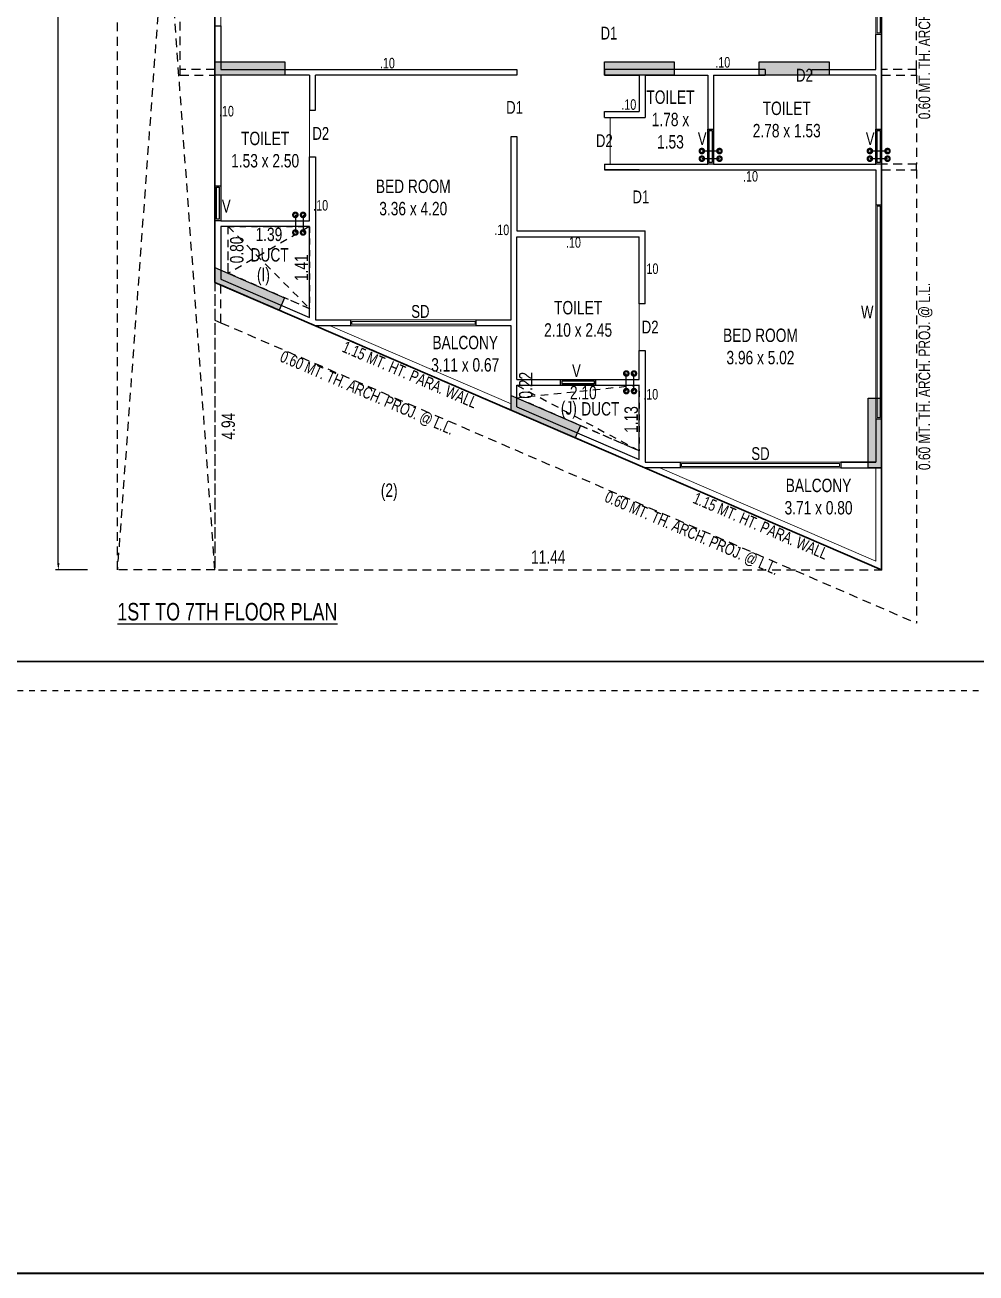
# Model space of a CAD drawing. Header units: millimetres. Extents: x 49 to 419, y 19 to 121.
# Drawn here: x 327.58 to 343.9, y 19.12 to 40.55 of the extents above; entities that cross this region are included whole.
import ezdxf
from ezdxf.enums import TextEntityAlignment as Align

# ---------------------------------------------------------------- set-up
doc = ezdxf.new("R2010")
doc.units = ezdxf.units.MM
doc.header["$MEASUREMENT"] = 0
doc.header["$PDMODE"] = 32
doc.header["$PDSIZE"] = 0.3
for name, pattern in [('CONTINOUS', [0]), ('DOT2', [0.125, 0, -0.125]), ('HIDDEN', [0.375, 0.25, -0.125])]:
    doc.linetypes.add(name, pattern=pattern)
for name, color, linetype, lineweight in [('A_BUILT UP', 1, 'Continuous', 35), ('A_DIM', 7, 'Continuous', 25), ('A_DOOR', 34, 'Continuous', 20), ('A_DRAINGE', 1, 'Continuous', 40), ('g-dw', 3, 'Continuous', 5), ('g-ele01', 7, 'HIDDEN', 15), ('g-wall', 30, 'Continuous', 25)]:
    doc.layers.add(name, color=color, linetype=linetype, lineweight=lineweight)
for name, color, linetype in [('A_DUCT', 2, 'HIDDEN'), ('A_F.S.I. AREA', 7, 'DOT2'), ('A_LESS WORK', 251, 'HIDDEN'), ('A_PROJ.', 42, 'HIDDEN'), ('A_SHEET AREA TABLE-1', 7, 'Continuous'), ('A_TEXT', 7, 'Continuous'), ('A_TEXT C.', 7, 'Continuous'), ('A_Text D&W', 7, 'Continuous'), ('A_Text Wall', 2, 'Continuous'), ('A_Wall', 7, 'Continuous'), ('A_WINDOW', 5, 'Continuous'), ('COLUM HATCH_BSE', 25, 'Continuous'), ('COLUMN_BSE', 6, 'Continuous')]:
    doc.layers.add(name, color=color, linetype=linetype)
doc.styles.add('AAAAA', font='arial.ttf', dxfattribs={"width": 0.7})
doc.styles.add('AAL', font='simplex.shx')
doc.styles.add('Dinesh', font='swisscl.ttf')
doc.styles.add('ROMAND', font='swissc.ttf')
doc.styles.add('SWISS', font='swisscl.ttf')
doc.dimstyles.new('GP', dxfattribs={"dimtxt": 0.23, "dimasz": 0.125, "dimexe": 0.025, "dimexo": 0.1, "dimgap": 0.05, "dimtad": 0, "dimzin": 0, "dimdsep": 46, "dimtxsty": 'AAL', "dimblk": 'ARCHTICK', "dimcen": -90, "dimdle": 0.025, "dimse1": 1, "dimse2": 1, "dimclrd": 256, "dimclre": 256, "dimclrt": 256, "dimazin": 0, "dimtfac": 1, "dimtix": 1, "dimtmove": 2, "dimatfit": 1, "dimfxl": 0.18, "dimtolj": 1, "dimtzin": 0, "dimlwd": -1, "dimlwe": -1, "dimarcsym": 2})
doc.dimstyles.new('LESSWORK', dxfattribs={"dimtxt": 0.23, "dimasz": 0.23, "dimexe": 0.23, "dimexo": 0.23, "dimgap": 0.05, "dimtad": 0, "dimzin": 0, "dimdsep": 46, "dimtxsty": 'AAAAA', "dimblk": 'NONE', "dimcen": 0.09, "dimdle": 0.23, "dimse1": 1, "dimse2": 1, "dimsd1": 1, "dimsd2": 1, "dimclrd": 256, "dimclre": 256, "dimclrt": 256, "dimadec": 0, "dimazin": 0, "dimtfac": 1, "dimtix": 1, "dimtofl": 0, "dimtmove": 2, "dimatfit": 3, "dimfxl": 0.23, "dimtolj": 1, "dimtzin": 0, "dimarcsym": 0})

# ---------------------------------------------------------------- blocks, each defined once
blk = doc.blocks.new('*D121')
at = {"layer": 'A_DIM', "transparency": 16777216}
for p, q in [((328.649, 69.927), (328.099, 69.927)), ((328.649, 31.194), (328.099, 31.194))]:
    blk.add_line(p, q, dxfattribs=at)
at = {"layer": 'A_DIM', "color": 7, "linetype": 'Continuous', "transparency": 16777216}
for p, q in [((328.149, 69.807), (328.149, 50.968)), ((328.149, 31.314), (328.149, 50.152))]:
    blk.add_line(p, q, dxfattribs=at)
at = {"layer": 'A_DIM', "color": 7, "transparency": 16777216}
for points in [[(328.129, 69.807), (328.169, 69.807), (328.149, 69.927)], [(328.129, 31.314), (328.169, 31.314), (328.149, 31.194)]]:
    blk.add_solid(points, dxfattribs=at)
at = {"layer": 'Defpoints', "color": 0, "transparency": 16777216}
for p in [(329.162, 69.927), (328.149, 31.194), (329.162, 31.194)]:
    blk.add_point(p, dxfattribs=at)
at = {"layer": 'A_DIM', "color": 7, "transparency": 16777216, "insert": (328.149, 50.56), "char_height": 0.25, "attachment_point": 5, "rotation": 90, "style": 'ROMAND'}
blk.add_mtext('\\A1;38.73', dxfattribs=at)
blk = doc.blocks.new('A$C57750670')
at = {"layer": 'A_DRAINGE', "lineweight": -3, "ltscale": 0.5}
for p, q in [((0.151, 0.132), (-0.151, 0.132)), ((0.151, 0), (-0.151, 0))]:
    blk.add_line(p, q, dxfattribs=at)
at = {"layer": 'A_DRAINGE', "lineweight": -3, "const_width": 0.0381}
for points in [[(-0.151, 0.094, -1), (-0.151, 0.17, -1)], [(-0.151, -0.038, -1), (-0.151, 0.038, -1)], [(0.151, 0.094, 1), (0.151, 0.17, 1)], [(0.151, -0.038, 1), (0.151, 0.038, 1)]]:
    blk.add_lwpolyline(points, format="xyb", close=True, dxfattribs=at)
blk = doc.blocks.new('*D125')
at = {"layer": 'Defpoints', "color": 0, "linetype": 'HIDDEN', "ltscale": 0.6, "transparency": 16777216}
for p in [(329.162, 54.179), (329.162, 31.194), (329.46, 31.194)]:
    blk.add_point(p, dxfattribs=at)
at = {"layer": 'A_LESS WORK', "color": 7, "linetype": 'HIDDEN', "ltscale": 0.6, "transparency": 16777216, "insert": (329.375, 42.686), "char_height": 0.23, "attachment_point": 5, "rotation": 90, "style": 'SWISS'}
blk.add_mtext('\\A1;22.99', dxfattribs=at)
blk = doc.blocks.new('_None')
blk = doc.blocks.new('*D126')
at = {"layer": 'Defpoints', "color": 0, "linetype": 'HIDDEN', "ltscale": 0.6, "transparency": 16777216}
for p in [(330.837, 36.13), (330.837, 31.194), (331.24, 31.194)]:
    blk.add_point(p, dxfattribs=at)
at = {"layer": 'A_LESS WORK', "color": 7, "linetype": 'HIDDEN', "ltscale": 0.6, "transparency": 16777216, "insert": (331.067, 33.662), "char_height": 0.23, "attachment_point": 5, "rotation": 90, "style": 'SWISS'}
blk.add_mtext('\\A1;4.94', dxfattribs=at)
blk = doc.blocks.new('*D127')
at = {"layer": 'Defpoints', "color": 0, "linetype": 'HIDDEN', "ltscale": 0.6, "transparency": 16777216}
for p in [(342.282, 31.478), (330.837, 31.194), (342.282, 31.194)]:
    blk.add_point(p, dxfattribs=at)
at = {"layer": 'A_LESS WORK', "color": 7, "linetype": 'HIDDEN', "ltscale": 0.6, "transparency": 16777216, "insert": (336.559, 31.413), "char_height": 0.23, "attachment_point": 5, "style": 'SWISS'}
blk.add_mtext('\\A1;11.44', dxfattribs=at)
blk = doc.blocks.new('*D134')
at = {"layer": 'Defpoints', "color": 0, "ltscale": 0.3, "transparency": 16777216}
for p in [(332.321, 37.087), (332.461, 37.087), (332.462, 35.677)]:
    blk.add_point(p, dxfattribs=at)
at = {"layer": 'A_F.S.I. AREA', "ltscale": 0.3, "transparency": 16777216, "insert": (332.321, 36.382), "char_height": 0.23, "attachment_point": 5, "rotation": 90, "style": 'SWISS'}
blk.add_mtext('\\A1;1.41', dxfattribs=at)
blk = doc.blocks.new('*D135')
at = {"layer": 'Defpoints', "color": 0, "ltscale": 0.3, "transparency": 16777216}
for p in [(338.121, 34.363), (336.021, 34.257), (338.121, 34.161)]:
    blk.add_point(p, dxfattribs=at)
at = {"layer": 'A_F.S.I. AREA', "ltscale": 0.3, "transparency": 16777216, "insert": (337.161, 34.236), "char_height": 0.23, "attachment_point": 5, "style": 'SWISS'}
blk.add_mtext('\\A1;2.10', dxfattribs=at)
blk = doc.blocks.new('*D136')
at = {"layer": 'Defpoints', "color": 0, "ltscale": 0.3, "transparency": 16777216}
for p in [(338.121, 34.364), (337.984, 33.238), (338.122, 33.238)]:
    blk.add_point(p, dxfattribs=at)
at = {"layer": 'A_F.S.I. AREA', "ltscale": 0.3, "transparency": 16777216, "insert": (337.984, 33.775), "char_height": 0.23, "attachment_point": 5, "rotation": 90, "style": 'SWISS'}
blk.add_mtext('\\A1;1.13', dxfattribs=at)
blk = doc.blocks.new('*D143')
at = {"layer": 'Defpoints', "color": 0, "ltscale": 0.3, "transparency": 16777216}
for p in [(331.067, 37.088), (332.461, 37.087), (332.461, 36.954)]:
    blk.add_point(p, dxfattribs=at)
at = {"layer": 'A_F.S.I. AREA', "ltscale": 0.3, "transparency": 16777216, "insert": (331.764, 36.954), "char_height": 0.23, "attachment_point": 5, "style": 'SWISS'}
blk.add_mtext('\\A1;1.39', dxfattribs=at)
blk = doc.blocks.new('*D144')
at = {"layer": 'Defpoints', "color": 0, "ltscale": 0.3, "transparency": 16777216}
for p in [(331.067, 37.088), (331.213, 37.088), (331.067, 36.287)]:
    blk.add_point(p, dxfattribs=at)
at = {"layer": 'A_F.S.I. AREA', "ltscale": 0.3, "transparency": 16777216, "insert": (331.213, 36.687), "char_height": 0.23, "attachment_point": 5, "rotation": 90, "style": 'SWISS'}
blk.add_mtext('\\A1;0.80', dxfattribs=at)
blk = doc.blocks.new('*D145')
at = {"layer": 'Defpoints', "color": 0, "ltscale": 0.3, "transparency": 16777216}
for p in [(336.022, 34.364), (336.022, 34.144), (336.174, 34.144)]:
    blk.add_point(p, dxfattribs=at)
at = {"layer": 'A_F.S.I. AREA', "ltscale": 0.3, "transparency": 16777216, "insert": (336.174, 34.364), "char_height": 0.23, "attachment_point": 5, "rotation": 90, "style": 'SWISS'}
blk.add_mtext('\\A1;0.22', dxfattribs=at)

msp = doc.modelspace()

# ---------------------------------------------------------------- hatches: boundary and pattern name
at = {"layer": 'COLUM HATCH_BSE'}
h = msp.add_hatch(color=7, dxfattribs=at)
h.dxf.hatch_style = 1
h.paths.add_polyline_path([(332.037, 39.918), (332.037, 39.688), (330.837, 39.688), (330.837, 39.918)])
h = msp.add_hatch(color=7, dxfattribs=at)
h.dxf.hatch_style = 1
h.paths.add_polyline_path([(338.722, 39.918), (338.722, 39.688), (337.522, 39.688), (337.522, 39.918)])
h = msp.add_hatch(color=7, dxfattribs=at)
h.dxf.hatch_style = 1
h.paths.add_polyline_path([(341.382, 39.918), (341.382, 39.688), (340.182, 39.688), (340.182, 39.918)])
h = msp.add_hatch(color=7, dxfattribs=at)
h.dxf.hatch_style = 1
h.paths.add_polyline_path([(330.837, 36.388), (332.031, 35.865), (331.939, 35.655), (330.837, 36.13)])
h = msp.add_hatch(color=7, dxfattribs=at)
h.dxf.hatch_style = 1
h.paths.add_polyline_path([(335.922, 33.937), (335.922, 34.187), (337.115, 33.673), (337.024, 33.461)])
h = msp.add_hatch(color=7, dxfattribs=at)
h.dxf.hatch_style = 1
h.paths.add_polyline_path([(342.052, 34.145), (342.282, 34.145), (342.282, 32.945), (342.052, 32.945)])

# ---------------------------------------------------------------- linework, layer by layer
at = {"color": 3, "lineweight": 40}
msp.add_lwpolyline([(419.221, 120.723), (49.302, 120.723), (49.302, 19.12), (419.221, 19.12)], close=True, dxfattribs=at)
at = {"layer": 'A_BUILT UP'}
msp.add_lwpolyline([(339.53, 69.927), (329.162, 69.927), (329.162, 54.179), (330.838, 54.179), (330.837, 36.13), (342.282, 31.194), (342.282, 53.409, 0.414214), (341.282, 54.409), (339.53, 54.409)], format="xyb", close=True, dxfattribs=at)
at = {"layer": 'A_DOOR', "color": 7}
for p, q in [((340.282, 39.688), (341.082, 39.688)), ((332.462, 38.288), (332.462, 39.088)), ((337.622, 38.963), (337.622, 38.163)), ((338.122, 34.963), (338.122, 35.763))]:
    msp.add_line(p, q, dxfattribs=at)
at = {"layer": 'A_DUCT', "color": 7, "ltscale": 0.5}
for p, q in [((332.462, 37.088), (331.067, 36.287)), ((331.067, 37.088), (332.462, 35.68)), ((331.067, 36.287), (331.067, 37.088)), ((332.462, 35.677), (332.031, 35.865)), ((336.022, 34.364), (338.122, 33.238)), ((338.122, 34.364), (336.022, 34.144)), ((337.115, 33.672), (338.122, 33.238))]:
    msp.add_line(p, q, dxfattribs=at)
at = {"layer": 'A_F.S.I. AREA', "ltscale": 0.3, "flags": 128}
for points in [[(331.067, 37.088), (332.461, 37.088), (332.462, 35.677), (331.067, 36.287)], [(336.022, 34.364), (338.122, 34.364), (338.122, 33.238), (336.022, 34.144)]]:
    msp.add_lwpolyline(points, close=True, dxfattribs=at)
at = {"layer": 'A_LESS WORK', "linetype": 'HIDDEN', "ltscale": 0.6}
for p, q in [((330.837, 31.194), (329.162, 54.179)), ((330.838, 54.179), (329.162, 31.194))]:
    msp.add_line(p, q, dxfattribs=at)
msp.add_lwpolyline([(330.837, 31.194), (329.162, 31.194), (329.162, 54.179), (330.837, 54.179)], close=True, dxfattribs=at)
at = {"layer": 'A_LESS WORK', "linetype": 'HIDDEN', "ltscale": 0.6, "flags": 128}
msp.add_lwpolyline([(330.837, 36.13), (330.837, 31.194), (342.282, 31.194)], close=True, dxfattribs=at)
at = {"layer": 'A_PROJ.', "color": 7, "ltscale": 0.6}
for p, q in [((330.237, 44.603), (330.237, 39.788)), ((342.882, 39.788), (342.882, 42.988)), ((330.837, 39.788), (330.237, 39.788)), ((330.237, 39.788), (330.237, 39.688)), ((330.237, 39.688), (330.837, 39.688)), ((342.882, 39.788), (342.282, 39.788)), ((342.282, 39.688), (342.882, 39.688)), ((342.882, 39.688), (342.882, 39.788)), ((342.882, 39.688), (342.882, 38.163)), ((342.882, 38.163), (342.282, 38.163)), ((342.882, 38.063), (342.882, 38.163)), ((342.282, 38.063), (342.882, 38.063)), ((342.882, 38.063), (342.882, 30.281)), ((330.837, 36.13), (330.837, 35.48)), ((330.937, 35.438), (330.937, 36.088)), ((330.837, 35.48), (330.937, 35.438)), ((330.937, 35.438), (342.882, 30.281))]:
    msp.add_line(p, q, dxfattribs=at)
at = {"layer": 'A_SHEET AREA TABLE-1', "linetype": 'DOT2', "ltscale": 0.5}
msp.add_lwpolyline([(397.692, 110.723), (311.847, 110.723), (311.847, 29.12), (397.692, 29.12)], close=True, dxfattribs=at)
at = {"layer": 'A_SHEET AREA TABLE-1', "lineweight": 30, "const_width": 0.03}
msp.add_lwpolyline([(397.192, 110.223), (312.347, 110.223), (312.347, 29.62), (397.192, 29.62)], close=True, dxfattribs=at)
at = {"layer": 'A_Wall', "color": 7}
msp.add_line((337.372, 34.463), (337.372, 34.463), dxfattribs=at)
at = {"layer": 'A_WINDOW', "color": 7}
for points in [[(339.297, 38.763), (339.397, 38.763), (339.397, 38.163), (339.297, 38.163)], [(339.322, 38.738), (339.372, 38.738), (339.372, 38.188), (339.322, 38.188)], [(342.182, 38.763), (342.282, 38.763), (342.282, 38.163), (342.182, 38.163)], [(342.207, 38.738), (342.257, 38.738), (342.257, 38.188), (342.207, 38.188)], [(330.837, 37.788), (330.937, 37.788), (330.937, 37.188), (330.837, 37.188)], [(330.862, 37.763), (330.912, 37.763), (330.912, 37.213), (330.862, 37.213)], [(337.372, 34.463), (337.372, 34.363), (336.772, 34.363), (336.772, 34.463)], [(337.347, 34.438), (337.347, 34.388), (336.797, 34.388), (336.797, 34.438)]]:
    msp.add_lwpolyline(points, close=True, dxfattribs=at)
at = {"layer": 'COLUMN_BSE', "color": 7}
for points in [[(332.037, 39.918), (332.037, 39.688), (330.837, 39.688), (330.837, 39.918)], [(338.722, 39.918), (338.722, 39.688), (337.522, 39.688), (337.522, 39.918)], [(341.382, 39.918), (341.382, 39.688), (340.182, 39.688), (340.182, 39.918)], [(330.837, 36.388), (332.031, 35.865), (331.939, 35.655), (330.837, 36.13)], [(335.922, 33.937), (335.922, 34.187), (337.115, 33.673), (337.024, 33.461)], [(342.052, 34.145), (342.282, 34.145), (342.282, 32.945), (342.052, 32.945)]]:
    msp.add_lwpolyline(points, close=True, dxfattribs=at)
at = {"layer": 'g-dw', "color": 7}
for points in [[(330.837, 43.853), (330.937, 43.853), (330.937, 40.538), (330.837, 40.538)], [(342.182, 42.388), (342.282, 42.388), (342.282, 40.388), (342.182, 40.388)], [(342.207, 42.363), (342.257, 42.363), (342.257, 40.413), (342.207, 40.413)], [(342.182, 37.463), (342.282, 37.463), (342.282, 33.783), (342.182, 33.783)], [(342.207, 37.438), (342.257, 37.438), (342.257, 33.808), (342.207, 33.808)], [(333.162, 35.486), (335.322, 35.486), (335.322, 35.386), (333.162, 35.386)], [(333.187, 35.461), (335.302, 35.461), (335.302, 35.411), (333.187, 35.411)], [(338.822, 33.045), (341.582, 33.045), (341.582, 32.945), (338.822, 32.945)], [(338.847, 33.02), (341.557, 33.02), (341.557, 32.97), (338.847, 32.97)]]:
    msp.add_lwpolyline(points, close=True, dxfattribs=at)
at = {"layer": 'g-ele01', "color": 7, "linetype": 'CONTINOUS'}
for points in [[(335.922, 33.937), (332.562, 35.386), (332.813, 35.386), (335.922, 34.045), (335.922, 33.937)], [(342.282, 32.945), (342.282, 31.194), (338.222, 32.945), (338.474, 32.945), (342.182, 31.346), (342.182, 32.945)]]:
    msp.add_lwpolyline(points, dxfattribs=at)
at = {"layer": 'g-wall', "color": 7}
for p, q in [((330.837, 39.788), (330.837, 40.538)), ((330.837, 40.538), (330.937, 40.538)), ((330.937, 40.538), (330.937, 39.788)), ((342.282, 40.388), (342.182, 40.388)), ((342.282, 39.788), (342.282, 40.388)), ((330.837, 36.13), (330.837, 39.688)), ((330.937, 39.788), (336.022, 39.788)), ((332.462, 39.688), (330.937, 39.688)), ((330.937, 39.688), (330.937, 37.188)), ((332.462, 39.688), (332.462, 39.088)), ((336.022, 39.688), (332.562, 39.688)), ((332.562, 39.088), (332.562, 39.688)), ((336.022, 39.788), (336.022, 39.688)), ((340.282, 39.788), (337.522, 39.788)), ((337.522, 39.788), (337.522, 39.688)), ((337.522, 39.688), (338.122, 39.688)), ((338.122, 39.688), (338.122, 39.063)), ((338.222, 39.688), (338.222, 38.963)), ((338.222, 39.688), (339.297, 39.688)), ((339.297, 39.688), (339.297, 38.163)), ((339.397, 39.688), (339.397, 38.163)), ((339.397, 39.688), (340.282, 39.688)), ((340.282, 39.788), (340.282, 39.688)), ((342.182, 39.688), (342.182, 38.163)), ((342.282, 37.463), (342.282, 39.688)), ((332.462, 39.088), (332.562, 39.088)), ((337.522, 39.063), (338.122, 39.063)), ((337.522, 38.963), (337.522, 39.063)), ((337.522, 38.963), (338.222, 38.963)), ((335.922, 35.486), (335.922, 38.638)), ((335.922, 38.638), (336.022, 38.638)), ((336.022, 38.638), (336.022, 37.013)), ((332.462, 37.188), (332.462, 38.288)), ((332.462, 38.288), (332.562, 38.288)), ((332.562, 38.288), (332.562, 35.486)), ((337.522, 38.163), (339.297, 38.163)), ((337.522, 38.163), (337.522, 38.063)), ((339.397, 38.163), (342.182, 38.163)), ((338.122, 38.063), (337.522, 38.063)), ((337.522, 38.063), (342.182, 38.063)), ((342.182, 38.063), (342.182, 37.463)), ((342.182, 37.463), (342.282, 37.463)), ((330.937, 37.188), (332.462, 37.188)), ((332.462, 37.088), (330.937, 37.088)), ((330.937, 37.088), (330.937, 36.187)), ((332.462, 35.529), (332.462, 37.088)), ((336.022, 37.013), (338.222, 37.013)), ((336.022, 36.913), (338.122, 36.913)), ((336.022, 34.463), (336.022, 36.913)), ((338.122, 35.763), (338.122, 36.913)), ((338.222, 35.763), (338.222, 37.013)), ((330.937, 36.187), (330.937, 36.187)), ((330.937, 36.187), (332.462, 35.529)), ((332.562, 35.386), (330.937, 36.087)), ((338.222, 35.763), (338.122, 35.763)), ((332.562, 35.486), (333.162, 35.486)), ((333.162, 35.386), (332.562, 35.386)), ((332.562, 35.386), (332.562, 35.386)), ((333.162, 35.486), (333.162, 35.386)), ((335.322, 35.386), (335.322, 35.486)), ((335.322, 35.486), (335.922, 35.486)), ((335.922, 35.386), (335.322, 35.386)), ((335.922, 33.937), (335.922, 35.386)), ((338.122, 34.463), (338.122, 34.963)), ((338.122, 34.963), (338.222, 34.963)), ((338.222, 34.963), (338.222, 33.045)), ((336.022, 34.463), (338.122, 34.463)), ((336.022, 34.364), (338.122, 34.364)), ((336.022, 33.993), (336.022, 34.364)), ((338.122, 33.088), (338.122, 34.364)), ((338.122, 34.093), (338.122, 34.093)), ((336.022, 33.993), (338.122, 33.088)), ((342.182, 33.783), (342.182, 33.045)), ((342.282, 33.783), (342.182, 33.783)), ((342.282, 32.945), (342.282, 33.783)), ((338.222, 33.045), (338.822, 33.045)), ((338.822, 33.045), (338.822, 32.945)), ((341.582, 33.045), (342.182, 33.045)), ((342.182, 33.045), (341.582, 33.045)), ((341.582, 33.045), (341.582, 32.945)), ((341.582, 32.945), (342.282, 32.945))]:
    msp.add_line(p, q, dxfattribs=at)
for points in [[(342.182, 39.688), (341.082, 39.688), (341.082, 39.788), (342.182, 39.788), (342.182, 40.388)], [(338.822, 32.945), (338.222, 32.945), (335.922, 33.937)]]:
    msp.add_lwpolyline(points, dxfattribs=at)

# ---------------------------------------------------------------- block references
at = {"layer": 'A_DRAINGE', "lineweight": -3}
for p in [(339.347, 38.254), (342.232, 38.254)]:
    msp.add_blockref('A$C57750670', p, dxfattribs=at)
for p, rotation in [((332.35, 37.138), 90), ((337.899, 34.415), 270)]:
    msp.add_blockref('A$C57750670', p, dxfattribs=dict(at, rotation=rotation))

# ---------------------------------------------------------------- texts
at = {"layer": 'A_F.S.I. AREA', "ltscale": 0.35, "style": 'SWISS'}
for s, p in [('(I)', (331.67, 36.151)), ('(J)', (336.913, 33.859))]:
    msp.add_text(s, height=0.23, dxfattribs=at).set_placement(p, align=Align.CENTER)
at = {"layer": 'A_LESS WORK', "color": 7, "linetype": 'HIDDEN', "ltscale": 0.6, "style": 'Dinesh'}
msp.add_text('(2)', height=0.23, dxfattribs=at).set_placement((333.829, 32.446), align=Align.CENTER)
at = {"layer": 'A_TEXT', "color": 7, "lineweight": -3, "style": 'Dinesh'}
msp.add_text('%%U1ST TO 7TH FLOOR PLAN', height=0.3, dxfattribs=at).set_placement((329.162, 30.326))
at = {"layer": 'A_TEXT', "char_height": 0.23, "attachment_point": 5, "style": 'SWISS'}
for s, insert, width in [('TOILET\\P{\\A1;1.78} x \\P{\\A1;1.53}', (338.657, 38.926), 1.34239), ('TOILET\\P{\\A1;2.78} x {\\A1;1.53}', (340.653, 38.926), 1.34239), ('TOILET\\P{\\A1;1.53} x {\\A1;2.50}', (331.699, 38.409), 1.34239), ('BED ROOM\\P{\\A1;3.36} x {\\A1;4.20}', (334.242, 37.587), 1.44084), ('TOILET\\P{\\A1;2.10} x {\\A1;2.45}', (337.072, 35.503), 1.34239), ('BALCONY\\P{\\A1;3.11} x {\\A1;0.67}', (335.134, 34.904), 1.44084), ('BED ROOM\\P{\\A1;3.96} x {\\A1;5.02}', (340.202, 35.029), 1.44084), ('BALCONY\\P{\\A1;3.71} x {\\A1;0.80}', (341.199, 32.451), 1.44084)]:
    msp.add_mtext(s, dxfattribs=dict(at, insert=insert, width=width))
at = {"layer": 'A_TEXT', "char_height": 0.23, "width": 1.30471, "attachment_point": 5, "line_spacing_factor": 0.8, "style": 'SWISS'}
for insert in [(331.776, 36.602), (337.453, 33.957)]:
    msp.add_mtext('DUCT', dxfattribs=dict(at, insert=insert))
at = {"layer": 'A_TEXT C.', "char_height": 0.2, "attachment_point": 5, "style": 'SWISS'}
for s, insert, width, rotation in [(' 0.60 MT. TH. ARCH. PROJ. @ L.L.', (343.035, 40.51), 3.55199, 90), (' 0.60 MT. TH. ARCH. PROJ. @ L.L.', (343.035, 34.487), 3.55199, 90), (' 0.60 MT. TH. ARCH. PROJ. @ L.L.', (333.418, 34.229), 3.55199, 336.67), ('1.15 MT. HT. PARA. WALL', (334.183, 34.545), 3.04326, 336.6687), (' 0.60 MT. TH. ARCH. PROJ. @ L.L.', (338.993, 31.821), 3.55199, 336.67), ('1.15 MT. HT. PARA. WALL', (340.205, 31.948), 3.04326, 336.6687)]:
    msp.add_mtext(s, dxfattribs=dict(at, insert=insert, width=width, rotation=rotation))
at = {"layer": 'A_Text D&W', "char_height": 0.22, "attachment_point": 5, "style": 'SWISS'}
for s, insert, width in [('D1', (337.601, 40.41), 0.36863), ('D2', (340.957, 39.688), 0.36863), ('D1', (335.981, 39.135), 0.36863), ('D2', (332.654, 38.688), 0.36863), ('D2', (337.522, 38.563), 0.36863), ('V', (339.202, 38.599), 0.21284), ('V', (342.086, 38.599), 0.21284), ('V', (331.032, 37.44), 0.21284), ('D1', (338.149, 37.599), 0.36863), ('SD', (334.364, 35.63), 0.36863), ('W', (342.035, 35.623), 0.36863), ('D2', (338.308, 35.363), 0.36863), ('V', (337.043, 34.615), 0.21284), ('SD', (340.202, 33.189), 0.36863)]:
    msp.add_mtext(s, dxfattribs=dict(at, insert=insert, width=width))
at = {"layer": 'A_Text Wall', "color": 7, "char_height": 0.18, "width": 0.2977, "attachment_point": 5, "style": 'SWISS'}
for insert in [(333.798, 39.894), (339.555, 39.908), (337.942, 39.183), (331.035, 39.069), (340.031, 37.951), (332.652, 37.452), (335.761, 37.031), (336.992, 36.815), (338.322, 36.364), (338.318, 34.208)]:
    msp.add_mtext('.10', dxfattribs=dict(at, insert=insert))

# ---------------------------------------------------------------- dimensions: what is measured, and where the dimension line sits
at = {"layer": 'A_DIM'}
dim = msp.add_linear_dim(base=(328.149, 31.194), p1=(329.162, 69.927), p2=(329.162, 31.194), angle=90, dimstyle='GP', override={"dimtxt": 0.25, "dimasz": 0.12, "dimexe": 0.05, "dimexo": 0.05, "dimtxsty": 'ROMAND', "dimsah": 1, "dimse1": 0, "dimse2": 0, "dimclrd": 7, "dimclrt": 7, "dimfxl": 0.5, "dimfxlon": 1, "dimarcsym": 1}, dxfattribs=at)
dim.commit()
dim.dimension.update_dxf_attribs({"geometry": '*D121', "text_midpoint": (328.149, 50.56)})
at = {"layer": 'A_F.S.I. AREA', "ltscale": 0.3}
for base, p1, p2, picture, middle in [((331.213, 37.088), (331.067, 36.287), (331.067, 37.088), '*D144', (331.213, 36.687)), ((332.321, 37.087), (332.462, 35.677), (332.461, 37.087), '*D134', (332.321, 36.382))]:
    dim = msp.add_linear_dim(base=base, p1=p1, p2=p2, angle=90, dimstyle='LESSWORK', override={"dimtxsty": 'SWISS'}, dxfattribs=at)
    dim.commit()
    dim.dimension.update_dxf_attribs({"geometry": picture, "text_midpoint": middle})
dim = msp.add_linear_dim(base=(332.461, 36.954), p1=(331.067, 37.088), p2=(332.461, 37.087), dimstyle='LESSWORK', override={"dimtxsty": 'SWISS'}, dxfattribs=at)
dim.commit()
dim.dimension.update_dxf_attribs({"geometry": '*D143', "text_midpoint": (331.764, 36.954)})
for base, p1, p2, picture, middle in [((336.174, 34.144), (336.022, 34.364), (336.022, 34.144), '*D145', (336.174, 34.364)), ((337.984, 33.238), (338.121, 34.364), (338.122, 33.238), '*D136', (337.984, 33.775))]:
    dim = msp.add_linear_dim(base=base, p1=p1, p2=p2, angle=90, dimstyle='LESSWORK', override={"dimtxsty": 'SWISS'}, dxfattribs=at)
    dim.commit()
    dim.dimension.update_dxf_attribs({"geometry": picture, "text_midpoint": middle, "dimtype": 160})
dim = msp.add_linear_dim(base=(338.121, 34.363), p1=(336.021, 34.257), p2=(338.121, 34.161), dimstyle='LESSWORK', override={"dimtxsty": 'SWISS'}, dxfattribs=at)
dim.commit()
dim.dimension.update_dxf_attribs({"geometry": '*D135', "text_midpoint": (337.161, 34.236), "dimtype": 160})
at = {"layer": 'A_LESS WORK', "linetype": 'HIDDEN', "ltscale": 0.6}
for base, p1, p2, picture, middle in [((329.4595, 31.1936), (329.1622, 54.1787), (329.1622, 31.1936), '*D125', (329.3752, 42.6862)), ((331.24, 31.194), (330.837, 36.13), (330.837, 31.194), '*D126', (331.067, 33.662))]:
    dim = msp.add_linear_dim(base=base, p1=p1, p2=p2, angle=90, dimstyle='LESSWORK', override={"dimtxsty": 'SWISS', "dimclrt": 7}, dxfattribs=at)
    dim.commit()
    dim.dimension.update_dxf_attribs({"geometry": picture, "text_midpoint": middle, "dimtype": 160})
dim = msp.add_linear_dim(base=(342.281838375, 31.47781304), p1=(330.836838375, 31.193576169), p2=(342.281838375, 31.193576169), dimstyle='LESSWORK', override={"dimtxsty": 'SWISS', "dimclrt": 7}, dxfattribs=at)
dim.commit()
dim.dimension.update_dxf_attribs({"geometry": '*D127', "text_midpoint": (336.559338375, 31.413360061), "dimtype": 160})

doc.saveas('drawing.dxf')
